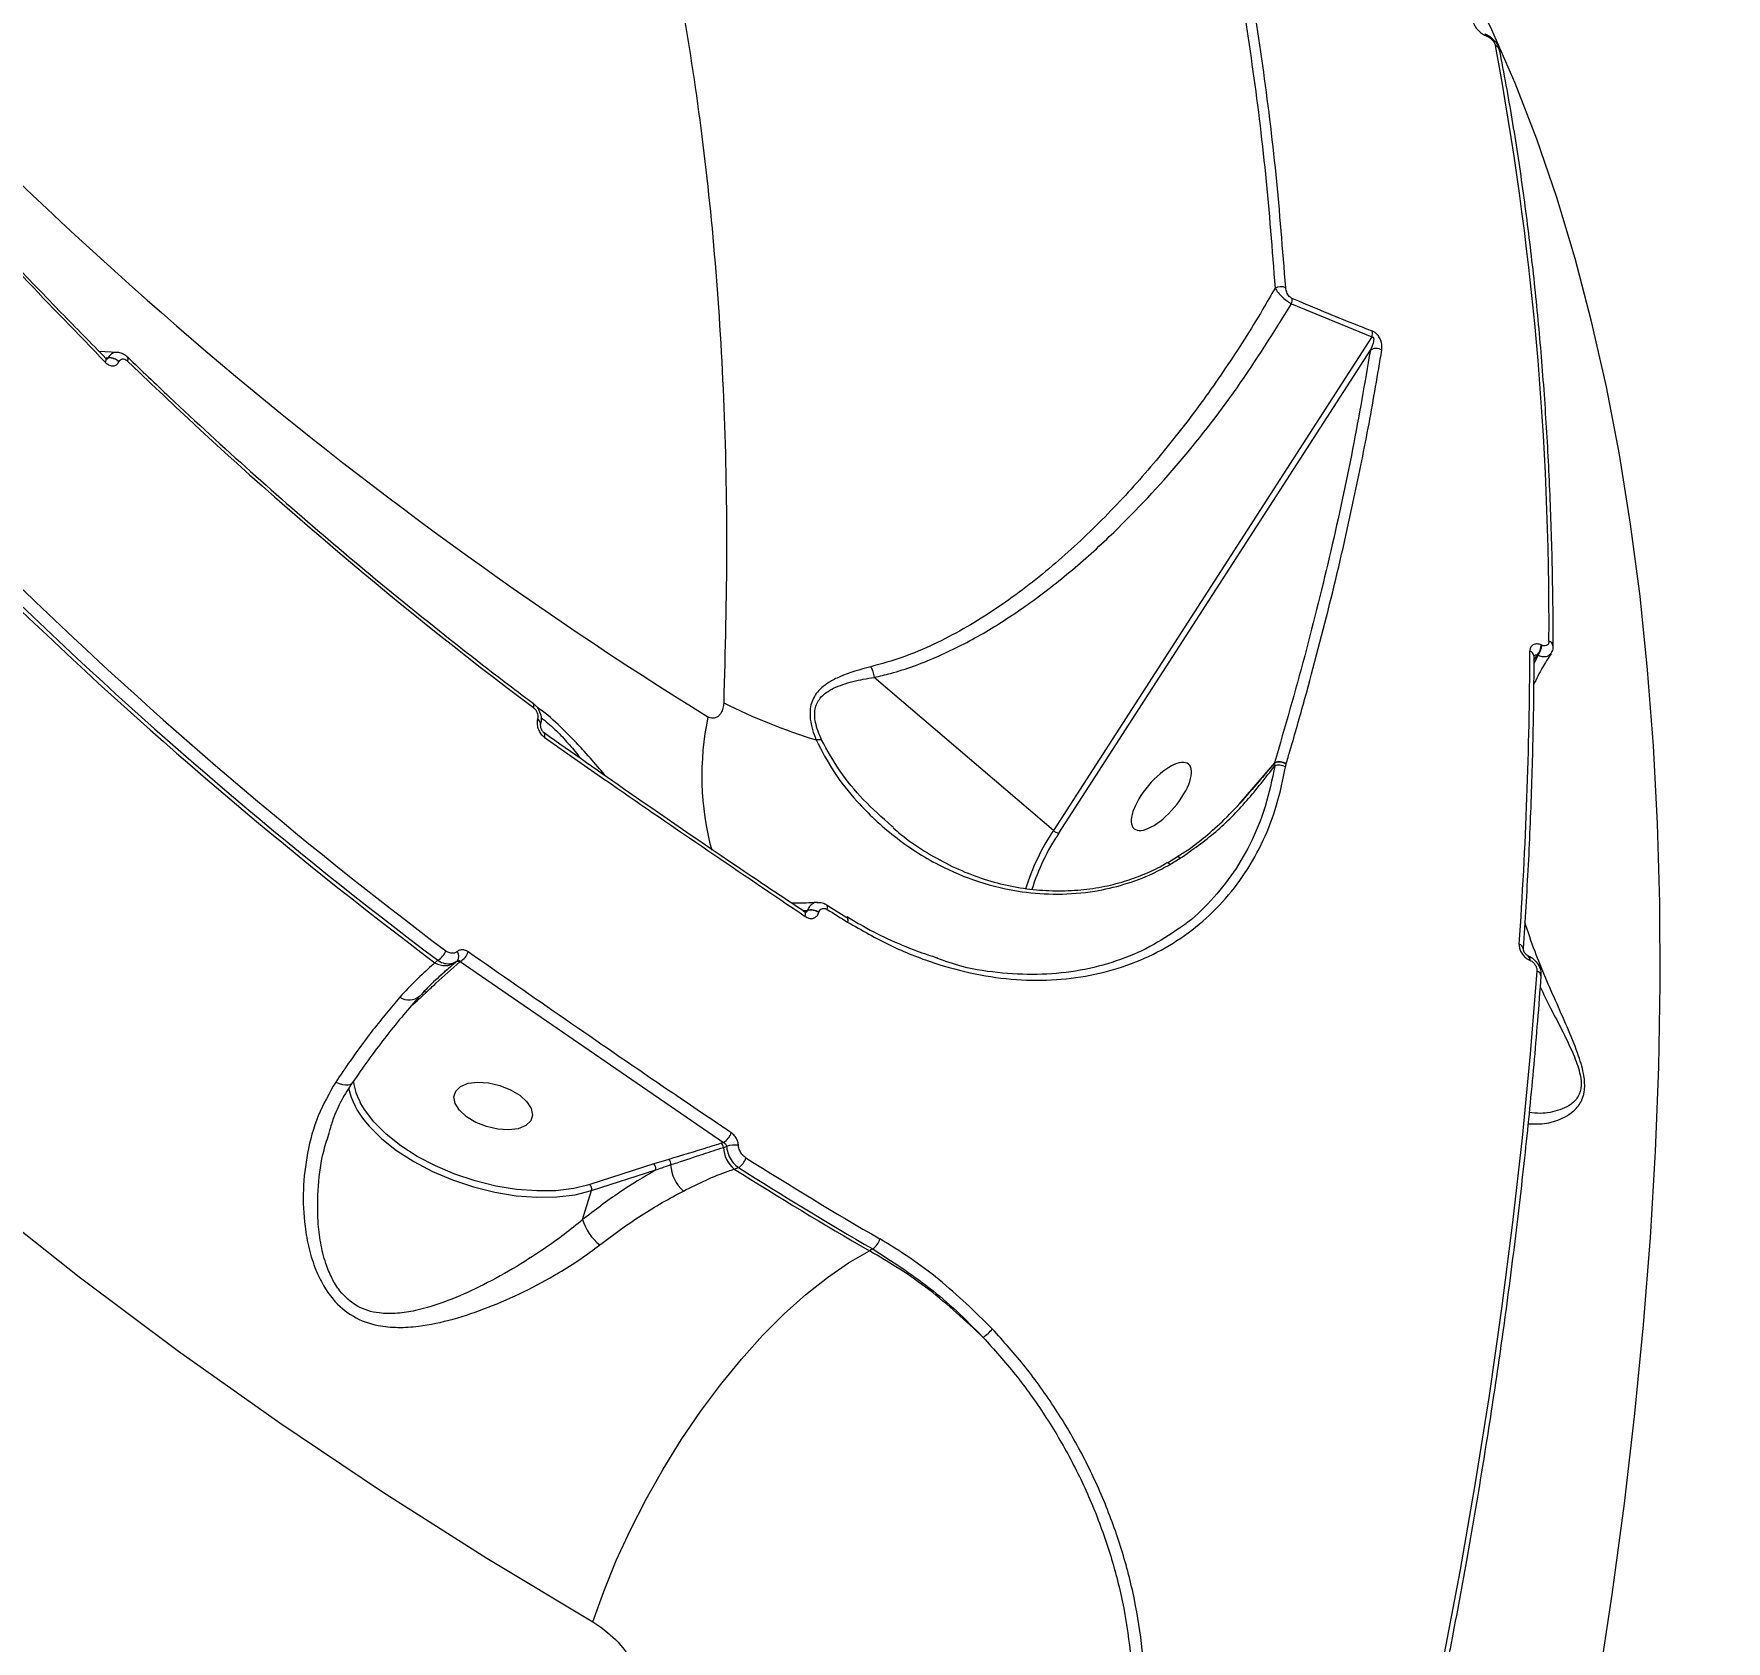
# Model space of a CAD drawing. Header units: millimetres. Extents: x -4781 to 5098, y -4410 to 4664.
# Drawn here: x -1093.2 to -906.2, y -691.7 to -514 of the extents above; entities that cross this region are included whole.
import ezdxf

# ---------------------------------------------------------------- set-up
doc = ezdxf.new("R2010")
doc.units = ezdxf.units.MM
for name, color, linetype in [('DIKOM_ОБЪЕКТ', 7, 'Continuous'), ('DIKOM_РАЗМЕР_ЗОНА', 7, 'Continuous'), ('DIKOM_РАЗМЕР_ОБЪЕКТА', 7, 'Continuous')]:
    doc.layers.add(name, color=color, linetype=linetype)
doc.styles.add('style1', font='arial.ttf', dxfattribs={"width": 0.8})
doc.dimstyles.new('1-50', dxfattribs={"dimtxt": 300, "dimasz": 200, "dimexe": 100, "dimexo": 0, "dimgap": 100, "dimtad": 1, "dimtxsty": 'style1', "dimcen": 200, "dimclrd": 7, "dimclre": 7, "dimclrt": 7, "dimadec": 1, "dimazin": 2, "dimtfac": 1, "dimtmove": 0, "dimatfit": 2, "dimfxl": 0, "dimlwd": 25, "dimlwe": 18, "dimarcsym": 0})

# ---------------------------------------------------------------- blocks, each defined once
blk = doc.blocks.new('*D54')
at = {"layer": 'Defpoints', "color": 0, "transparency": 16777216}
for p in [(2534.93, 1098.4), (-3331.22, 763.4), (2534.93, -3200.56)]:
    blk.add_point(p, dxfattribs=at)
at = {"layer": 'DIKOM_РАЗМЕР_ОБЪЕКТА', "color": 7, "lineweight": 18, "transparency": 16777216}
for p, q in [((2534.93, 1098.4), (2534.93, -3300.56)), ((-3331.22, 763.4), (-3331.22, -3300.56))]:
    blk.add_line(p, q, dxfattribs=at)
at = {"layer": 'DIKOM_РАЗМЕР_ОБЪЕКТА', "color": 7, "lineweight": 25, "transparency": 16777216}
blk.add_line((-3131.22, -3200.56), (2334.93, -3200.56), dxfattribs=at)
at = {"layer": 'DIKOM_РАЗМЕР_ОБЪЕКТА', "color": 7, "transparency": 16777216}
for points in [[(-3131.22, -3167.23), (-3131.22, -3233.9), (-3331.22, -3200.56)], [(2334.93, -3167.23), (2334.93, -3233.9), (2534.93, -3200.56)]]:
    blk.add_solid(points, dxfattribs=at)
at = {"layer": 'DIKOM_РАЗМЕР_ОБЪЕКТА', "color": 7, "transparency": 16777216, "insert": (941.13, -2947.39), "char_height": 300, "attachment_point": 5, "style": 'style1'}
blk.add_mtext('5870', dxfattribs=at)
blk = doc.blocks.new('*D57')
at = {"layer": 'Defpoints', "color": 0, "transparency": 16777216}
for p in [(4034.06, 1180.11), (-4781.22, 856.14), (4034.06, -4310.06)]:
    blk.add_point(p, dxfattribs=at)
at = {"layer": 'DIKOM_РАЗМЕР_ЗОНА', "color": 7, "lineweight": 18, "transparency": 16777216}
for p, q in [((4034.06, 1180.11), (4034.06, -4410.06)), ((-4781.22, 856.14), (-4781.22, -4410.06))]:
    blk.add_line(p, q, dxfattribs=at)
at = {"layer": 'DIKOM_РАЗМЕР_ЗОНА', "color": 7, "lineweight": 25, "transparency": 16777216}
blk.add_line((-4581.22, -4310.06), (3834.06, -4310.06), dxfattribs=at)
at = {"layer": 'DIKOM_РАЗМЕР_ЗОНА', "color": 7, "transparency": 16777216}
for points in [[(-4581.22, -4276.72), (-4581.22, -4343.39), (-4781.22, -4310.06)], [(3834.06, -4276.72), (3834.06, -4343.39), (4034.06, -4310.06)]]:
    blk.add_solid(points, dxfattribs=at)
at = {"layer": 'DIKOM_РАЗМЕР_ЗОНА', "color": 7, "transparency": 16777216, "insert": (-1490.8, -4056.88), "char_height": 300, "attachment_point": 5, "style": 'style1'}
blk.add_mtext('8820', dxfattribs=at)

msp = doc.modelspace()

# ---------------------------------------------------------------- linework, layer by layer
at = {"layer": 'DIKOM_ОБЪЕКТ', "color": 7, "linetype": 'Continuous', "lineweight": 15}
for p, q in [((-932.858, -513.958), (-932.792, -513.987)), ((-932.705, -514.193), (-932.639, -514.221)), ((-954.241, -543.81), (-945.359, -547.442)), ((-945.359, -547.442), (-980.55, -602.027)), ((-1086.056, -549.042), (-1084.051, -549.139)), ((-1085.3, -549.855), (-1085.309, -549.845)), ((-1085.046, -549.799), (-1085.285, -549.836)), ((-1085.248, -549.766), (-1085.037, -549.78)), ((-1085.037, -549.78), (-1085.046, -549.799)), ((-1082.878, -549.691), (-1082.885, -549.684)), ((-979.954, -602.333), (-945.517, -548.919)), ((-1083.85, -550.22), (-1083.841, -550.2)), ((-926.582, -581.553), (-926.648, -581.524)), ((-926.977, -582.657), (-927.458, -583.578)), ((-927.455, -583.188), (-927.043, -582.629)), ((-927.043, -582.629), (-926.977, -582.657)), ((-980.55, -602.027), (-1000.355, -585.109)), ((-1037.565, -589.729), (-1037.572, -589.75)), ((-1037.247, -590.319), (-1037.253, -590.34)), ((-1036.855, -591.234), (-1036.867, -591.224)), ((-956.102, -594.55), (-960.06, -599.125)), ((-956.12, -594.579), (-956.887, -595.487)), ((-956.102, -594.55), (-956.12, -594.579)), ((-956.12, -594.579), (-956.077, -594.877)), ((-954.905, -594.987), (-954.841, -594.721)), ((-954.841, -594.721), (-954.831, -594.687)), ((-998.222, -601.703), (-998.396, -601.542)), ((-967.957, -605.592), (-966.822, -604.897)), ((-967.676, -605.795), (-966.536, -605.109)), ((-1008.235, -610.867), (-1007.731, -610.857)), ((-1007.737, -610.879), (-1008.1, -610.979)), ((-1008.024, -611.038), (-1008.038, -611.028)), ((-1007.731, -610.857), (-1007.737, -610.879)), ((-1006.49, -611.101), (-1006.484, -611.079)), ((-1005.626, -610.251), (-1003.398, -611.637)), ((-1003.408, -611.631), (-1003.398, -611.637)), ((-1048.604, -616.384), (-1048.911, -616.65)), ((-1046.165, -616.563), (-1046.108, -616.514)), ((-1046.108, -616.514), (-1017.007, -636.526)), ((-928.08, -615.89), (-928.035, -615.909)), ((-927.916, -616.368), (-927.871, -616.388)), ((-1051.495, -621.381), (-1050.849, -620.823)), ((-1050.849, -620.823), (-1049.858, -619.914)), ((-1017.007, -636.526), (-1017.264, -636.609)), ((-1017.035, -637.078), (-1016.673, -636.961)), ((-1024.724, -638.889), (-1031.804, -641.175)), ((-1031.596, -641.85), (-1024.516, -639.565)), ((-1023.072, -638.389), (-1024.724, -638.889)), ((-1015.832, -639.461), (-1015.365, -639.308)), ((-1031.804, -641.175), (-1032.04, -641.248)), ((-1032.589, -645.052), (-1031.596, -641.85)), ((-1000.528, -648.297), (-1000.893, -648.513))]:
    msp.add_line(p, q, dxfattribs=at)
at = {"layer": 'DIKOM_ОБЪЕКТ', "color": 7, "linetype": 'Continuous', "lineweight": 15, "flags": 128}
for points in [[(-920.332, -696.715), (-918.785, -686.517), (-917.433, -676.438), (-916.279, -666.489), (-915.322, -656.68), (-914.565, -647.019), (-914.007, -637.514), (-913.649, -628.176), (-913.492, -619.014), (-913.536, -610.033), (-913.78, -601.245), (-914.225, -592.656), (-914.869, -584.276), (-915.713, -576.111), (-916.756, -568.168), (-917.996, -560.457), (-919.433, -552.984), (-921.065, -545.754), (-922.89, -538.777), (-924.908, -532.057), (-927.115, -525.602), (-929.511, -519.417), (-932.092, -513.507), (-934.767, -508.051)], [(-1085.338, -550.277), (-1085.285, -550.148), (-1085.26, -550.033), (-1085.262, -549.938), (-1085.292, -549.865), (-1085.3, -549.855)], [(-1177.404, -564.834), (-1168.421, -575.497), (-1159.195, -585.91), (-1149.729, -596.069), (-1140.031, -605.967), (-1130.105, -615.599), (-1119.956, -624.961), (-1109.59, -634.046), (-1099.012, -642.851), (-1088.23, -651.368), (-1077.248, -659.596), (-1066.072, -667.528), (-1054.709, -675.161), (-1043.165, -682.489), (-1031.446, -689.511)], [(-1038.032, -588.449), (-1037.999, -588.323), (-1037.986, -588.209), (-1037.992, -588.111), (-1038.017, -588.031), (-1038.062, -587.971), (-1038.074, -587.961)], [(-1036.804, -591.734), (-1036.772, -591.587), (-1036.765, -591.457), (-1036.782, -591.349), (-1036.824, -591.266), (-1036.855, -591.234)], [(-966.536, -605.109), (-966.677, -604.971), (-966.776, -604.91), (-966.815, -604.913)], [(-1007.98, -611.534), (-1007.947, -611.388), (-1007.939, -611.259), (-1007.954, -611.152), (-1007.992, -611.071), (-1008.024, -611.038)], [(-1005.545, -610.766), (-1005.52, -610.634), (-1005.513, -610.516), (-1005.524, -610.414), (-1005.554, -610.331), (-1005.6, -610.27), (-1005.625, -610.251)], [(-1003.398, -611.637), (-1003.371, -611.657), (-1003.324, -611.718), (-1003.294, -611.801), (-1003.283, -611.903), (-1003.289, -612.022), (-1003.314, -612.154)], [(-927.101, -617.575), (-927.839, -626.729), (-928.74, -636.003), (-929.801, -645.39), (-931.023, -654.885), (-932.405, -664.481), (-933.945, -674.171), (-935.643, -683.948), (-937.498, -693.807)], [(-1059.884, -629.848), (-1059.497, -630.006), (-1059.132, -630.112), (-1058.8, -630.165), (-1058.513, -630.162), (-1058.281, -630.102), (-1058.111, -629.988), (-1058.071, -629.941)], [(-1039.536, -631.305), (-1038.749, -632.019), (-1038.264, -632.771), (-1038.12, -633.501), (-1038.328, -634.15), (-1038.873, -634.664), (-1039.709, -635.002), (-1040.769, -635.137), (-1041.968, -635.058), (-1043.207, -634.772), (-1044.387, -634.3), (-1045.413, -633.682), (-1046.2, -632.968), (-1046.685, -632.216), (-1046.829, -631.486), (-1046.62, -630.837), (-1046.076, -630.323), (-1045.24, -629.985), (-1044.179, -629.85), (-1042.981, -629.928), (-1041.742, -630.215), (-1040.561, -630.687), (-1039.536, -631.305)], [(-1032.04, -641.248), (-1033.578, -641.614), (-1035.546, -641.855), (-1037.666, -641.889), (-1039.892, -641.719), (-1042.174, -641.346), (-1044.462, -640.779), (-1046.707, -640.032), (-1048.859, -639.118), (-1050.872, -638.06), (-1052.701, -636.88), (-1054.305, -635.604), (-1055.651, -634.259), (-1056.708, -632.877), (-1057.167, -632.093)], [(-1056.583, -634.25), (-1056.188, -634.719), (-1054.8, -636.106), (-1053.146, -637.421), (-1051.26, -638.638), (-1049.184, -639.73), (-1046.965, -640.672), (-1044.65, -641.443), (-1042.29, -642.027), (-1039.936, -642.411), (-1037.642, -642.587), (-1035.455, -642.551), (-1033.425, -642.304), (-1031.596, -641.85)], [(-1031.446, -689.511), (-1030.256, -686.151), (-1028.873, -682.755), (-1027.31, -679.352), (-1025.581, -675.972), (-1023.703, -672.648), (-1021.691, -669.409), (-1019.565, -666.285), (-1017.343, -663.304), (-1015.047, -660.494), (-1012.697, -657.88), (-1010.314, -655.486), (-1007.921, -653.334), (-1005.538, -651.444), (-1003.189, -649.832), (-1000.893, -648.513)]]:
    msp.add_lwpolyline(points, dxfattribs=at)
at = {"layer": 'DIKOM_ОБЪЕКТ', "color": 7, "linetype": 'Continuous', "lineweight": 15}
for centre, radius, start, end in [((-776.284, -198.575), 459.989, 221.06523, 238.19162), ((-932.999, -514.218), 0.295, 4.8531, 62.16567), ((-932.935, -514.246), 0.297, 4.83584, 60.71731), ((-1273.117, -579.151), 347.349, 359.67712, 10.60478), ((-931.947, -515.878), 0.696, 13.47734, 69.29692), ((-955.419, -543.291), 1.373, 66.83056, 117.40948), ((-955.643, -543.312), 1.488, 340.46337, 3.88408), ((-946.785, -546.975), 1.501, 341.84995, 5.28911), ((-1084.875, -551.223), 1.434, 44.40194, 96.83994), ((-1084.866, -551.206), 1.436, 44.46435, 96.81821), ((-1083.239, -549.894), 0.414, 325.7832, 29.29352), ((-944.896, -549.977), 1.227, 58.61754, 120.42846), ((-753.976, -210.477), 472.812, 225.91935, 233.07413), ((-748.533, -217.781), 497.557, 225.95509, 233.0379), ((-749.065, -217.956), 498.863, 225.9385, 233.05428), ((-748.774, -217.948), 498.647, 225.95467, 233.03784), ((-928.67, -581.423), 2.025, 323.46716, 357.14372), ((-928.604, -581.452), 2.025, 323.46716, 357.14372), ((-925.947, -581.696), 0.612, 6.23274, 73.56394), ((-1420.752, -580.452), 492.868, 356.02792, 359.79562), ((-928.077, -582.811), 0.63, 7.19568, 72.44634), ((-987.701, -529.939), 64.946, 243.18568, 252.92532), ((-1037.841, -590.276), 0.591, 353.28487, 62.87322), ((-1037.838, -590.257), 0.595, 354.31034, 62.73122), ((-987.892, -595.985), 31.521, 168.09118, 195.14183), ((-1006.449, -593.971), 1.974, 82.04097, 99.33931), ((-955.605, -595.759), 1.288, 53.67973, 113.5965), ((-955.589, -595.757), 1.311, 54.69167, 113.06671), ((-955.617, -596.281), 1.477, 61.17995, 108.12429), ((-959.626, -615.979), 25.15, 146.30445, 162.71667), ((-979.695, -601.094), 1.265, 227.46913, 258.19803), ((-959.799, -615.798), 24.239, 146.25332, 162.65719), ((-1007.369, -612.42), 1.585, 56.35214, 103.42811), ((-1007.363, -612.397), 1.584, 56.30765, 103.43011), ((-761.971, -221.724), 459.001, 237.94991, 238.27793), ((-1049.566, -614.647), 1.985, 298.97839, 339.38459), ((-1047.07, -615.936), 0.807, 322.35556, 40.24223), ((-929.208, -615.154), 0.578, 4.90757, 75.97957), ((-1047.809, -614.934), 2.039, 237.30255, 305.95296), ((-1046.372, -616.913), 0.407, 59.38371, 126.22992), ((-1047.05, -614.852), 1.91, 299.54684, 341.63754), ((-928.357, -616.253), 0.456, 345.37716, 52.98418), ((-928.315, -616.273), 0.459, 345.4887, 52.39783), ((-927.245, -618.14), 0.583, 5.34521, 75.66307), ((-1051.772, -618.974), 1.801, 235.30839, 311.25227), ((-1050.075, -620.336), 0.474, 62.8123, 96.76325), ((-1051.178, -628.855), 6.808, 188.1073, 208.39879), ((-1049.751, -628.468), 8.95, 193.22376, 220.24236), ((-1018.055, -634.827), 1.996, 301.6797, 341.81206), ((-1017.716, -637.12), 0.682, 3.52302, 48.50718), ((-1013.653, -636.866), 3.389, 183.58449, 229.97584), ((-1015.689, -640.047), 3.239, 84.30615, 107.67044), ((-1025.167, -639.395), 0.673, 345.41425, 48.80967), ((-1023.549, -638.897), 0.697, 351.72734, 46.79269), ((-1018.819, -638.81), 4.046, 182.64831, 229.61785), ((-756.648, -228.561), 485.814, 237.75743, 239.8176), ((-1016.39, -637.679), 1.925, 302.19777, 343.6939), ((-756.385, -228.576), 485.562, 237.76729, 239.81427), ((-755.389, -227.161), 485.932, 237.77041, 239.81128), ((-1032.247, -641.681), 0.672, 345.40063, 48.8233), ((-1026.987, -643.317), 5.865, 197.2104, 230.70772), ((-1001.579, -646.714), 1.9, 303.57855, 345.54916), ((-990.007, -655.137), 3.36, 299.84621, 323.56872)]:
    msp.add_arc(centre, radius, start, end, dxfattribs=at)
at = {"layer": 'DIKOM_ОБЪЕКТ', "color": 7, "linetype": 'Continuous', "lineweight": 15, "extrusion": (0, 0, -1)}
msp.add_ellipse((-968.618, -598.27), major_axis=(3.012, 3.564), ratio=0.4016192, dxfattribs=at)
at = {"layer": 'DIKOM_ОБЪЕКТ', "color": 7, "linetype": 'Continuous', "lineweight": 15}
for points, knots in [([(-1070.152, -418.573), (-1067.638, -420.434), (-1062.409, -424.304), (-1055.312, -431.531), (-1048.692, -439.79), (-1042.769, -448.902), (-1037.355, -459.076), (-1032.496, -470.322), (-1028.224, -482.622), (-1024.655, -495.623), (-1021.771, -509.238), (-1019.542, -523.377), (-1017.912, -538.342), (-1016.926, -554.127), (-1016.542, -570.649), (-1016.846, -582.152), (-1016.998, -587.902)], [0, 0, 0, 0, 0.0698344, 0.1452836, 0.216147, 0.2870651, 0.3579296, 0.4308577, 0.5038459, 0.5767756, 0.6463565, 0.7159889, 0.785571, 0.8570295, 0.9285423, 1, 1, 1, 1]), ([(-962.771, -494.712), (-961.98, -498.369), (-960.4, -505.683), (-958.542, -517.318), (-957.031, -529.39), (-956.378, -537.845), (-956.051, -542.073)], [0, 0, 0, 0, 0.2491187, 0.4982412, 0.7491201, 1, 1, 1, 1]), ([(-954.879, -542.029), (-955.204, -537.825), (-955.855, -529.417), (-957.361, -517.353), (-959.224, -505.669), (-960.819, -498.293), (-961.617, -494.605)], [0, 0, 0, 0, 0.2491219, 0.4982433, 0.7491209, 1, 1, 1, 1]), ([(-934.145, -512.654), (-934.118, -512.747), (-934.059, -512.954), (-933.834, -513.31), (-933.506, -513.67), (-933.115, -513.988), (-932.842, -514.124), (-932.705, -514.193)], [0, 0, 0, 0, 0.1742408, 0.3896216, 0.5957557, 0.7979177, 1, 1, 1, 1]), ([(-932.793, -513.995), (-932.753, -514.01), (-932.493, -514.107), (-932.038, -514.437), (-931.545, -515.006), (-931.279, -515.453), (-931.273, -515.713), (-931.273, -515.719)], [0, 0, 0, 0, 0.0543446, 0.3553394, 0.6534147, 0.9928049, 1, 1, 1, 1]), ([(-932.639, -514.221), (-932.549, -514.267), (-932.369, -514.357), (-932.112, -514.565), (-931.899, -514.8), (-931.756, -515.032), (-931.718, -515.167), (-931.701, -515.227)], [0, 0, 0, 0, 0.2040068, 0.4081997, 0.6137068, 0.8267273, 1, 1, 1, 1]), ([(-931.27, -515.716), (-931.021, -517.016), (-930.298, -520.787), (-929.235, -527.19), (-928.14, -534.99), (-927.225, -542.993), (-926.487, -551.19), (-925.926, -559.573), (-925.547, -568.14), (-925.37, -575.513), (-925.347, -580.053), (-925.338, -581.631)], [0, 0, 0, 0, 0.0652896, 0.1893891, 0.3134888, 0.4375836, 0.5616767, 0.6857623, 0.8098406, 0.9339143, 1, 1, 1, 1]), ([(-1109.749, -524.604), (-1109.336, -525.049), (-1107.272, -527.275), (-1099.251, -535.871), (-1091.443, -543.955), (-1085.338, -550.277)], [0, 0, 0, 0, 0.0517091, 0.2585554, 1, 1, 1, 1]), ([(-1109.696, -524.161), (-1107.071, -526.994), (-1100.682, -533.888), (-1092.529, -542.444), (-1086.94, -548.143), (-1085.279, -549.837)], [0, 0, 0, 0, 0.3289576, 0.8005006, 1, 1, 1, 1]), ([(-956.051, -542.073), (-956.508, -542.866), (-958.244, -545.879), (-961.472, -550.956), (-965.903, -557.127), (-970.669, -562.961), (-975.811, -568.443), (-981.348, -573.491), (-987.323, -577.97), (-992.676, -581.028), (-997.193, -582.951), (-999.557, -583.604), (-1000.739, -583.93)], [0, 0, 0, 0, 0.041995, 0.159525, 0.277492, 0.3953138, 0.5131216, 0.6338749, 0.7545661, 0.8758689, 0.937948, 1, 1, 1, 1]), ([(-956.051, -542.073), (-955.95, -542.228), (-955.746, -542.539), (-955.242, -543.065), (-954.705, -543.515), (-954.382, -543.72), (-954.241, -543.81)], [0, 0, 0, 0, 0.282888, 0.5675537, 0.811169, 1, 1, 1, 1]), ([(-954.159, -543.211), (-954.212, -543.184), (-954.324, -543.128), (-954.494, -542.977), (-954.651, -542.772), (-954.82, -542.436), (-954.855, -542.194), (-954.879, -542.029)], [0, 0, 0, 0, 0.12115244, 0.25223376, 0.41151124, 0.59938884, 1, 1, 1, 1]), ([(-1000.355, -585.109), (-999.751, -584.966), (-997.424, -584.411), (-993.459, -582.954), (-988.596, -580.492), (-983.771, -577.409), (-979.008, -573.769), (-973.245, -568.625), (-966.865, -561.834), (-960.113, -553.223), (-956.197, -546.945), (-954.241, -543.81)], [0, 0, 0, 0, 0.0310718, 0.1198398, 0.2089551, 0.2979274, 0.3968246, 0.495742, 0.66363, 0.8319755, 1, 1, 1, 1]), ([(-945.29, -546.836), (-945.834, -546.622), (-948.553, -545.553), (-951.508, -544.339), (-953.911, -543.317), (-954.159, -543.211)], [0, 0, 0, 0, 0.183173, 0.9158691, 1, 1, 1, 1]), ([(-945.359, -547.442), (-945.345, -547.441), (-945.317, -547.438), (-945.274, -547.446), (-945.241, -547.463), (-945.213, -547.488), (-945.185, -547.526), (-945.142, -547.651), (-945.154, -547.871), (-945.224, -548.191), (-945.348, -548.55), (-945.461, -548.797), (-945.517, -548.919)], [0, 0, 0, 0, 0.02545047, 0.05179908, 0.07829996, 0.0865197, 0.11500209, 0.15278517, 0.30306144, 0.49075573, 0.74905681, 1, 1, 1, 1]), ([(-944.257, -548.93), (-944.241, -548.654), (-944.218, -548.262), (-944.43, -547.668), (-944.657, -547.303), (-944.934, -547.031), (-945.142, -546.898), (-945.259, -546.849), (-945.29, -546.836)], [0, 0, 0, 0, 0.4029871, 0.5732927, 0.7450799, 0.8533197, 0.9617309, 1, 1, 1, 1]), ([(-1085.307, -549.844), (-1085.298, -549.854), (-1085.256, -549.902), (-1085.196, -549.942), (-1085.157, -549.953), (-1085.171, -549.951), (-1085.172, -549.951)], [0, 0, 0, 0, 0.113052, 0.5104575, 0.961666, 1, 1, 1, 1]), ([(-1085.046, -549.799), (-1085.058, -549.822), (-1085.089, -549.88), (-1085.145, -549.93), (-1085.194, -549.936), (-1085.198, -549.937)], [0, 0, 0, 0, 0.3680868, 0.9528531, 1, 1, 1, 1]), ([(-1084.052, -549.175), (-1084.108, -549.173), (-1084.319, -549.165), (-1084.661, -549.318), (-1084.916, -549.579), (-1085.023, -549.756), (-1085.037, -549.78)], [0, 0, 0, 0, 0.1434697, 0.5428145, 0.9387267, 1, 1, 1, 1]), ([(-1084.075, -549.173), (-1084.063, -549.171), (-1083.874, -549.135), (-1083.496, -549.272), (-1083.106, -549.456), (-1082.939, -549.651), (-1082.898, -549.698)], [0, 0, 0, 0, 0.0289109, 0.4385582, 0.8640669, 1, 1, 1, 1]), ([(-1083.841, -550.2), (-1083.835, -550.188), (-1083.791, -550.1), (-1083.679, -549.967), (-1083.499, -549.891), (-1083.298, -549.89), (-1083.097, -549.956), (-1082.959, -550.074), (-1082.897, -550.127)], [0, 0, 0, 0, 0.0339942, 0.25214263, 0.47040505, 0.59783792, 0.81915941, 1, 1, 1, 1]), ([(-1082.886, -549.683), (-1081.345, -551.163), (-1076.873, -555.457), (-1069.318, -562.381), (-1060.163, -570.372), (-1050.815, -578.106), (-1043.419, -583.924), (-1039.137, -587.158), (-1038.074, -587.961)], [0, 0, 0, 0, 0.1082691, 0.3141966, 0.5201276, 0.7260617, 0.9319961, 1, 1, 1, 1]), ([(-945.517, -548.919), (-946.14, -552.553), (-947.387, -559.82), (-949.84, -571.112), (-952.683, -582.659), (-954.963, -590.586), (-956.102, -594.55)], [0, 0, 0, 0, 0.24926645, 0.49853473, 0.74926532, 1, 1, 1, 1]), ([(-954.831, -594.687), (-954.69, -594.209), (-953.987, -591.821), (-952.233, -585.648), (-949.783, -576.288), (-947.457, -566.144), (-945.616, -557.023), (-944.71, -551.628), (-944.257, -548.93)], [0, 0, 0, 0, 0.02998745, 0.14994626, 0.39005561, 0.6301658, 0.81508091, 1, 1, 1, 1]), ([(-1085.338, -550.277), (-1085.221, -550.379), (-1084.987, -550.583), (-1084.601, -550.7), (-1084.249, -550.653), (-1083.993, -550.472), (-1083.89, -550.29), (-1083.85, -550.22)], [0, 0, 0, 0, 0.2183331, 0.4368287, 0.6530951, 0.8657972, 1, 1, 1, 1]), ([(-926.648, -581.524), (-926.719, -581.497), (-926.931, -581.416), (-927.276, -581.393), (-927.611, -581.523), (-927.842, -581.801), (-927.872, -582.074), (-927.887, -582.21)], [0, 0, 0, 0, 0.1082665, 0.3204204, 0.5430184, 0.7716061, 1, 1, 1, 1]), ([(-925.774, -581.108), (-925.783, -581.197), (-925.802, -581.375), (-925.951, -581.557), (-926.17, -581.639), (-926.394, -581.624), (-926.533, -581.571), (-926.582, -581.553)], [0, 0, 0, 0, 0.22874834, 0.45789373, 0.67860509, 0.88844762, 1, 1, 1, 1]), ([(-925.356, -581.63), (-925.352, -581.694), (-925.336, -581.953), (-925.413, -582.262), (-925.563, -582.44), (-925.588, -582.47)], [0, 0, 0, 0, 0.2189928, 0.8714035, 1, 1, 1, 1]), ([(-927.452, -582.732), (-927.461, -584.307), (-927.486, -588.872), (-927.668, -596.554), (-928.039, -605.763), (-928.436, -612.008), (-928.632, -615.104)], [0, 0, 0, 0, 0.1499002, 0.4347947, 0.7196892, 1, 1, 1, 1]), ([(-925.543, -582.488), (-925.875, -582.995), (-926.606, -584.115), (-927.169, -585.281), (-927.476, -585.918)], [0, 0, 0, 0, 0.4531961, 1, 1, 1, 1]), ([(-927.454, -582.727), (-927.453, -582.723), (-927.45, -582.714), (-927.45, -582.731), (-927.45, -582.741)], [0, 0, 0, 0, 0.3882577, 1, 1, 1, 1]), ([(-927.431, -582.735), (-927.427, -582.729), (-927.385, -582.673), (-927.287, -582.621), (-927.18, -582.602), (-927.104, -582.607), (-927.067, -582.62), (-927.043, -582.629)], [0, 0, 0, 0, 0.0540202, 0.4652648, 0.7388481, 0.8244019, 1, 1, 1, 1]), ([(-926.977, -582.657), (-926.879, -582.691), (-926.595, -582.79), (-926.159, -582.826), (-925.763, -582.725), (-925.641, -582.538), (-925.588, -582.458)], [0, 0, 0, 0, 0.1583826, 0.4561139, 0.7669054, 1, 1, 1, 1]), ([(-1000.739, -583.93), (-1001.923, -584.253), (-1003.577, -584.704), (-1005.38, -585.624), (-1006.5, -586.466), (-1007.348, -587.701), (-1007.569, -589.558), (-1007.161, -591.064), (-1006.811, -591.922), (-1006.77, -592.023)], [0, 0, 0, 0, 0.2865149, 0.4002761, 0.5162996, 0.6574694, 0.7993965, 0.9763463, 1, 1, 1, 1]), ([(-1006.176, -592.016), (-1006.445, -591.372), (-1006.929, -590.211), (-1006.99, -588.556), (-1006.319, -587.18), (-1004.824, -586.196), (-1002.758, -585.523), (-1001.17, -585.223), (-1000.36, -585.103), (-1000.359, -585.103)], [0, 0, 0, 0, 0.1595445, 0.2875329, 0.4150388, 0.593462, 0.7962042, 0.9997298, 1, 1, 1, 1]), ([(-1000.739, -583.93), (-1000.724, -583.959), (-1000.637, -584.129), (-1000.48, -584.511), (-1000.402, -584.893), (-1000.359, -585.103)], [0, 0, 0, 0, 0.0844453, 0.4972386, 1, 1, 1, 1]), ([(-1000.359, -585.103), (-1000.359, -585.104), (-1000.358, -585.106), (-1000.356, -585.108), (-1000.355, -585.109), (-1000.355, -585.109)], [0, 0, 0, 0, 0.3567124, 0.8196435, 1, 1, 1, 1]), ([(-1038.079, -587.971), (-1037.918, -588.11), (-1037.568, -588.411), (-1037.244, -589.089), (-1037.118, -589.769), (-1037.23, -590.161), (-1037.272, -590.309)], [0, 0, 0, 0, 0.24119529, 0.52515621, 0.82053559, 1, 1, 1, 1]), ([(-1038.032, -588.449), (-1038.031, -588.451), (-1037.952, -588.514), (-1037.799, -588.66), (-1037.651, -588.909), (-1037.554, -589.18), (-1037.511, -589.458), (-1037.548, -589.641), (-1037.565, -589.729)], [0, 0, 0, 0, 0.0044296, 0.2198705, 0.4355387, 0.5684367, 0.7940002, 1, 1, 1, 1]), ([(-1030.104, -595.941), (-1030.305, -595.703), (-1031.045, -594.828), (-1032.271, -593.419), (-1033.805, -591.752), (-1035.507, -590.102), (-1036.848, -588.892), (-1037.595, -588.465), (-1037.603, -588.46)], [0, 0, 0, 0, 0.09137281, 0.33578925, 0.52376563, 0.71577051, 0.99673106, 1, 1, 1, 1]), ([(-1016.998, -587.902), (-1017.016, -588.108), (-1017.055, -588.535), (-1017.255, -589.028), (-1017.531, -589.373), (-1017.844, -589.579), (-1018.172, -589.648), (-1018.483, -589.611), (-1018.654, -589.522), (-1018.735, -589.481)], [0, 0, 0, 0, 0.1944409, 0.4037632, 0.5539454, 0.6910379, 0.8350851, 0.9219183, 1, 1, 1, 1]), ([(-1037.572, -589.75), (-1037.591, -589.838), (-1037.642, -590.064), (-1037.61, -590.491), (-1037.449, -590.977), (-1037.172, -591.426), (-1036.926, -591.631), (-1036.804, -591.734)], [0, 0, 0, 0, 0.1343302, 0.3470102, 0.5632938, 0.7817957, 1, 1, 1, 1]), ([(-1037.253, -590.344), (-1037.256, -590.357), (-1037.264, -590.383), (-1037.268, -590.49), (-1037.247, -590.636), (-1037.19, -590.811), (-1037.097, -590.986), (-1036.977, -591.137), (-1036.904, -591.195), (-1036.867, -591.224)], [0, 0, 0, 0, 0.1181774, 0.2477016, 0.3786174, 0.5277693, 0.6803051, 0.8395462, 1, 1, 1, 1]), ([(-1037.218, -589.532), (-1036.686, -589.952), (-1035.684, -590.745), (-1034.333, -592.225), (-1033.413, -593.297), (-1032.947, -593.897), (-1032.863, -594.006)], [0, 0, 0, 0, 0.333743, 0.6290227, 0.9329678, 1, 1, 1, 1]), ([(-1036.843, -591.213), (-1033.728, -593.407), (-1026.15, -598.743), (-1016.527, -605.341), (-1009.962, -609.716), (-1008.011, -611.017)], [0, 0, 0, 0, 0.3289357, 0.800461, 1, 1, 1, 1]), ([(-1036.804, -591.734), (-1036.314, -592.079), (-1033.866, -593.801), (-1024.362, -600.449), (-1015.168, -606.67), (-1007.98, -611.534)], [0, 0, 0, 0, 0.0517083, 0.2585516, 1, 1, 1, 1]), ([(-1006.77, -592.023), (-1006.161, -593.213), (-1004.926, -595.623), (-1002.001, -599.251), (-998.191, -602.84), (-993.619, -605.793), (-988.841, -607.815), (-984.391, -608.863), (-980.05, -609.167), (-976.248, -608.86), (-972.711, -608.046), (-969.917, -607.015), (-968.3, -606.135), (-967.676, -605.795)], [0, 0, 0, 0, 0.0889068, 0.1801294, 0.3049768, 0.4334613, 0.537916, 0.6451593, 0.7294079, 0.8158734, 0.8847853, 0.9555148, 1, 1, 1, 1]), ([(-998.396, -601.542), (-999.48, -600.594), (-1001.581, -598.758), (-1004.24, -595.525), (-1005.531, -593.184), (-1006.176, -592.016)], [0, 0, 0, 0, 0.3482354, 0.674594, 1, 1, 1, 1]), ([(-1003.314, -612.154), (-1001.748, -613.054), (-998.616, -614.854), (-993.866, -616.73), (-989.188, -617.983), (-984.637, -618.604), (-980.191, -618.626), (-975.921, -618.028), (-971.884, -616.845), (-968.142, -615.1), (-964.764, -612.803), (-961.791, -610.01), (-959.279, -606.786), (-957.288, -603.169), (-955.766, -599.255), (-955.192, -596.408), (-954.905, -594.987)], [0, 0, 0, 0, 0.0751079, 0.1502151, 0.2212824, 0.2925779, 0.3636458, 0.4347691, 0.5061234, 0.5772484, 0.648339, 0.7196562, 0.7907508, 0.8604292, 0.9303178, 1, 1, 1, 1]), ([(-956.077, -594.877), (-956.391, -596.407), (-957.02, -599.467), (-958.704, -603.527), (-960.844, -607.132), (-963.453, -610.169), (-965.403, -612.08), (-966.575, -612.807), (-966.616, -612.832)], [0, 0, 0, 0, 0.2075692, 0.4151417, 0.6075614, 0.800588, 0.9930093, 1, 1, 1, 1]), ([(-966.536, -605.109), (-965.195, -604.165), (-962.512, -602.277), (-959.094, -598.775), (-957.086, -596.181), (-956.077, -594.877)], [0, 0, 0, 0, 0.3317366, 0.6638378, 1, 1, 1, 1]), ([(-956.887, -595.487), (-957.191, -595.85), (-958.186, -597.036), (-959.217, -598.19), (-959.933, -598.991)], [0, 0, 0, 0, 0.3058169, 1, 1, 1, 1]), ([(-966.826, -604.897), (-966.435, -604.655), (-965.356, -603.987), (-963.624, -602.629), (-961.526, -600.723), (-960.006, -599.185), (-959.238, -598.231), (-959.161, -598.135)], [0, 0, 0, 0, 0.1326884, 0.3664314, 0.6413927, 0.9637481, 1, 1, 1, 1]), ([(-998.257, -601.733), (-997.979, -601.979), (-996.898, -602.935), (-994.842, -604.326), (-992.119, -605.871), (-989.301, -607.078), (-986.432, -607.967), (-983.552, -608.515), (-980.696, -608.744), (-977.913, -608.673), (-975.24, -608.317), (-972.802, -607.727), (-970.567, -606.913), (-968.984, -606.197), (-968.159, -605.674), (-967.982, -605.562)], [0, 0, 0, 0, 0.03516, 0.1366021, 0.2355915, 0.3322139, 0.4260213, 0.5172884, 0.6046448, 0.6890931, 0.7697641, 0.8465347, 0.9119282, 0.9811171, 1, 1, 1, 1]), ([(-967.676, -605.795), (-967.69, -605.779), (-967.779, -605.682), (-967.898, -605.576), (-967.932, -605.609), (-967.945, -605.623)], [0, 0, 0, 0, 0.1031368, 0.6409174, 1, 1, 1, 1]), ([(-1009.511, -610.014), (-1009.357, -610.024), (-1008.464, -610.083), (-1007.487, -610.002), (-1006.678, -609.936)], [0, 0, 0, 0, 0.1730116, 1, 1, 1, 1]), ([(-1008.116, -610.967), (-1008.078, -610.997), (-1008.001, -611.059), (-1007.919, -611.088), (-1007.917, -611.087), (-1007.916, -611.087)], [0, 0, 0, 0, 0.3290243, 0.6848378, 1, 1, 1, 1]), ([(-1007.98, -611.534), (-1007.845, -611.608), (-1007.576, -611.756), (-1007.168, -611.777), (-1006.821, -611.641), (-1006.593, -611.393), (-1006.519, -611.182), (-1006.49, -611.101)], [0, 0, 0, 0, 0.2182618, 0.4367478, 0.6529866, 0.865742, 1, 1, 1, 1]), ([(-1007.737, -610.879), (-1007.745, -610.905), (-1007.766, -610.974), (-1007.84, -611.054), (-1007.921, -611.078), (-1007.956, -611.088)], [0, 0, 0, 0, 0.2628847, 0.6815054, 1, 1, 1, 1]), ([(-1006.68, -609.984), (-1006.698, -609.982), (-1006.814, -609.967), (-1007.075, -610.065), (-1007.432, -610.293), (-1007.643, -610.626), (-1007.72, -610.829), (-1007.731, -610.857)], [0, 0, 0, 0, 0.03870026, 0.24488122, 0.59687835, 0.94585708, 1, 1, 1, 1]), ([(-1006.701, -609.988), (-1006.541, -609.985), (-1006.188, -609.979), (-1005.818, -610.11), (-1005.645, -610.245), (-1005.628, -610.258)], [0, 0, 0, 0, 0.4283492, 0.9446582, 1, 1, 1, 1]), ([(-1006.484, -611.079), (-1006.48, -611.066), (-1006.451, -610.965), (-1006.359, -610.802), (-1006.19, -610.678), (-1005.987, -610.627), (-1005.775, -610.644), (-1005.616, -610.728), (-1005.545, -610.766)], [0, 0, 0, 0, 0.0340017, 0.252236, 0.4705655, 0.5979586, 0.8192515, 1, 1, 1, 1]), ([(-1003.361, -611.543), (-1002.89, -611.837), (-1001.406, -612.761), (-998.835, -614.035), (-995.95, -615.291), (-994.102, -615.876), (-993.316, -616.124)], [0, 0, 0, 0, 0.1441661, 0.4544929, 0.7678531, 1, 1, 1, 1]), ([(-966.616, -612.832), (-967.681, -613.547), (-969.853, -615.004), (-973.562, -616.545), (-977.56, -617.589), (-981.79, -618.037), (-986.168, -617.861), (-990.105, -617.329), (-992.556, -616.464), (-993.513, -616.126)], [0, 0, 0, 0, 0.1458005, 0.2975848, 0.4488913, 0.600171, 0.7519342, 0.9032169, 1, 1, 1, 1]), ([(-928.102, -634.447), (-927.427, -634.477), (-926.17, -634.533), (-924.364, -633.94), (-923.071, -633.126), (-922.258, -632.237), (-921.909, -631.273), (-921.795, -630.272), (-921.875, -628.983), (-922.529, -626.734), (-923.623, -624.071), (-925.323, -620.218), (-927.111, -616.196), (-928.093, -613.225), (-928.455, -612.132)], [0, 0, 0, 0, 0.1394269, 0.2597511, 0.3205904, 0.3828969, 0.4335105, 0.4431628, 0.4897759, 0.5533295, 0.6374122, 0.7237344, 0.8984058, 1, 1, 1, 1]), ([(-1046.454, -615.414), (-1046.561, -615.481), (-1046.776, -615.616), (-1047.174, -615.615), (-1047.491, -615.498), (-1047.662, -615.378), (-1047.708, -615.346)], [0, 0, 0, 0, 0.29543285, 0.59033825, 0.89011861, 1, 1, 1, 1]), ([(-1045.237, -615.454), (-1045.27, -615.432), (-1045.429, -615.325), (-1045.733, -615.214), (-1046.132, -615.212), (-1046.347, -615.346), (-1046.454, -615.414)], [0, 0, 0, 0, 0.0810365, 0.3907929, 0.695106, 1, 1, 1, 1]), ([(-929.068, -614.593), (-929.064, -614.738), (-929.055, -615.029), (-928.868, -615.492), (-928.573, -615.908), (-928.236, -616.208), (-928.007, -616.322), (-927.916, -616.368)], [0, 0, 0, 0, 0.2150962, 0.4300356, 0.6447313, 0.8592505, 1, 1, 1, 1]), ([(-928.632, -615.109), (-928.632, -615.112), (-928.634, -615.122), (-928.628, -615.21), (-928.585, -615.349), (-928.501, -615.512), (-928.382, -615.67), (-928.241, -615.799), (-928.13, -615.869), (-928.091, -615.884), (-928.083, -615.886)], [0, 0, 0, 0, 0.0491652, 0.1999186, 0.3500014, 0.493414, 0.6486314, 0.8051178, 0.9611688, 1, 1, 1, 1]), ([(-1048.911, -616.65), (-1049.042, -616.77), (-1049.71, -617.377), (-1051.02, -618.557), (-1052.203, -619.821), (-1052.797, -620.455)], [0, 0, 0, 0, 0.1088901, 0.5528057, 1, 1, 1, 1]), ([(-1047.184, -617.085), (-1047.337, -617.219), (-1047.995, -617.792), (-1049.191, -618.84), (-1050.144, -619.865), (-1050.58, -620.335)], [0, 0, 0, 0, 0.1410123, 0.606828, 1, 1, 1, 1]), ([(-1049.858, -619.914), (-1049.51, -619.584), (-1048.313, -618.449), (-1047.056, -617.346), (-1046.165, -616.563)], [0, 0, 0, 0, 0.2911758, 1, 1, 1, 1]), ([(-1048.604, -616.384), (-1048.523, -616.434), (-1048.222, -616.62), (-1047.667, -616.794), (-1046.979, -616.774), (-1046.614, -616.544), (-1046.431, -616.429)], [0, 0, 0, 0, 0.10921515, 0.40791373, 0.70309955, 1, 1, 1, 1]), ([(-1046.612, -616.585), (-1046.762, -616.715), (-1047.364, -617.238), (-1047.963, -617.78), (-1048.413, -618.186)], [0, 0, 0, 0, 0.2492057, 1, 1, 1, 1]), ([(-1046.431, -616.429), (-1046.461, -616.454), (-1046.521, -616.506), (-1046.581, -616.558), (-1046.612, -616.585)], [0, 0, 0, 0, 0.4876944, 1, 1, 1, 1]), ([(-1046.431, -616.429), (-1046.4, -616.41), (-1046.335, -616.373), (-1046.229, -616.399), (-1046.154, -616.456), (-1046.116, -616.504), (-1046.108, -616.514)], [0, 0, 0, 0, 0.2865117, 0.5895409, 0.9134106, 1, 1, 1, 1]), ([(-1016.159, -635.451), (-1016.661, -635.112), (-1019.174, -633.419), (-1028.957, -626.795), (-1038.082, -620.438), (-1045.237, -615.454)], [0, 0, 0, 0, 0.0512295, 0.2561255, 1, 1, 1, 1]), ([(-928.036, -615.909), (-928.036, -615.909), (-927.82, -615.971), (-927.42, -616.277), (-926.93, -616.853), (-926.656, -617.509), (-926.681, -617.925), (-926.69, -618.081)], [0, 0, 0, 0, 0.0006527, 0.2533765, 0.5292332, 0.8229583, 1, 1, 1, 1]), ([(-927.871, -616.388), (-927.809, -616.418), (-927.655, -616.495), (-927.429, -616.696), (-927.233, -616.975), (-927.108, -617.284), (-927.103, -617.478), (-927.101, -617.575)], [0, 0, 0, 0, 0.14219719, 0.35705031, 0.5715813, 0.78562427, 1, 1, 1, 1]), ([(-926.665, -618.085), (-926.79, -619.757), (-927.155, -624.607), (-927.893, -632.736), (-928.938, -642.511), (-930.161, -652.406), (-931.558, -662.413), (-933.13, -672.525), (-934.844, -682.554), (-936.191, -689.818), (-936.939, -693.669), (-937.053, -694.255)], [0, 0, 0, 0, 0.0688522, 0.1996943, 0.3305354, 0.4613723, 0.592207, 0.7230335, 0.8538577, 0.977788, 1, 1, 1, 1]), ([(-1052.797, -620.455), (-1053.779, -621.626), (-1055.577, -623.768), (-1057.972, -627.032), (-1059.352, -629.063), (-1059.884, -629.848)], [0, 0, 0, 0, 0.4251209, 0.7780893, 1, 1, 1, 1]), ([(-1050.589, -620.35), (-1050.675, -620.442), (-1051.335, -621.147), (-1052.63, -622.685), (-1054.464, -624.971), (-1056.285, -627.393), (-1057.489, -629.123), (-1058.063, -629.947)], [0, 0, 0, 0, 0.0364734, 0.2801379, 0.5262597, 0.7740239, 1, 1, 1, 1]), ([(-926.76, -619.324), (-926.377, -620.104), (-925.572, -621.743), (-924.222, -624.314), (-923.035, -626.774), (-922.292, -628.883), (-922.19, -630.069), (-922.306, -630.957), (-922.68, -631.788), (-923.541, -632.498), (-924.924, -633.09), (-926.503, -633.393), (-927.557, -633.253), (-927.968, -633.198)], [0, 0, 0, 0, 0.1054576, 0.22151955, 0.33950626, 0.42284289, 0.482073, 0.49431409, 0.5593723, 0.64078774, 0.72543817, 0.89273211, 1, 1, 1, 1]), ([(-1059.884, -629.848), (-1060.582, -631.067), (-1061.977, -633.506), (-1063.077, -637.594), (-1063.559, -641.729), (-1063.41, -645.297), (-1062.875, -648.28), (-1062.184, -650.472), (-1061.281, -652.348), (-1060.004, -654.203), (-1058.014, -655.904), (-1055.463, -656.805), (-1053.007, -657.025), (-1050.221, -656.842), (-1046.877, -656.128), (-1042.968, -654.784), (-1039.047, -653.06), (-1035.655, -651.225), (-1032.858, -649.471), (-1031.42, -648.394), (-1030.701, -647.856)], [0, 0, 0, 0, 0.07545105, 0.15102901, 0.22138795, 0.29172093, 0.33466147, 0.3775469, 0.41042852, 0.44325699, 0.49625117, 0.54908032, 0.58898867, 0.62897551, 0.69694531, 0.7650093, 0.83635175, 0.90762899, 0.95383028, 1, 1, 1, 1]), ([(-1058.077, -629.935), (-1058.468, -630.553), (-1059.278, -631.833), (-1060.109, -633.671), (-1060.475, -634.902), (-1060.611, -635.359)], [0, 0, 0, 0, 0.3704369, 0.766466, 1, 1, 1, 1]), ([(-1032.589, -645.052), (-1033.258, -645.603), (-1034.608, -646.714), (-1037.193, -648.557), (-1040.331, -650.548), (-1043.911, -652.487), (-1047.499, -654.083), (-1050.527, -655.056), (-1053.077, -655.467), (-1055.27, -655.461), (-1057.566, -654.781), (-1059.298, -653.239), (-1060.354, -651.517), (-1061.076, -649.735), (-1061.587, -647.632), (-1061.927, -644.753), (-1061.856, -641.293), (-1061.42, -637.944), (-1060.777, -636.034), (-1060.556, -635.375)], [0, 0, 0, 0, 0.0530769, 0.1069867, 0.1888496, 0.2726173, 0.3495158, 0.4280281, 0.471416, 0.5158073, 0.5717036, 0.6273185, 0.6622769, 0.6983209, 0.7460744, 0.7946363, 0.8749224, 0.9568582, 1, 1, 1, 1]), ([(-1015.368, -636.824), (-1015.373, -636.778), (-1015.397, -636.57), (-1015.517, -636.196), (-1015.786, -635.752), (-1016.035, -635.551), (-1016.159, -635.451)], [0, 0, 0, 0, 0.08547711, 0.38942566, 0.69489814, 1, 1, 1, 1]), ([(-1017.264, -636.609), (-1017.77, -636.771), (-1019.683, -637.384), (-1021.636, -637.963), (-1023.072, -638.389)], [0, 0, 0, 0, 0.2646946, 1, 1, 1, 1]), ([(-1022.86, -638.997), (-1022.618, -638.918), (-1021.408, -638.521), (-1019.464, -637.868), (-1017.78, -637.321), (-1017.035, -637.078)], [0, 0, 0, 0, 0.1222703, 0.6114344, 1, 1, 1, 1]), ([(-1017.007, -636.526), (-1016.955, -636.556), (-1016.853, -636.615), (-1016.739, -636.755), (-1016.686, -636.877), (-1016.675, -636.946), (-1016.673, -636.961)], [0, 0, 0, 0, 0.31346483, 0.61959289, 0.91752631, 1, 1, 1, 1]), ([(-1016.673, -636.961), (-1016.661, -637.062), (-1016.618, -637.435), (-1016.406, -638.082), (-1015.965, -638.817), (-1015.564, -639.145), (-1015.365, -639.308)], [0, 0, 0, 0, 0.1106305, 0.4063238, 0.7035012, 1, 1, 1, 1]), ([(-1014.543, -638.22), (-1014.669, -638.124), (-1014.921, -637.932), (-1015.2, -637.495), (-1015.333, -637.108), (-1015.361, -636.885), (-1015.368, -636.824)], [0, 0, 0, 0, 0.29681951, 0.59403712, 0.88946693, 1, 1, 1, 1]), ([(-1024.516, -639.565), (-1025.855, -640.359), (-1028.553, -641.959), (-1031.237, -644.016), (-1032.589, -645.052)], [0, 0, 0, 0, 0.496053, 1, 1, 1, 1]), ([(-1024.516, -639.565), (-1024.278, -639.48), (-1023.731, -639.284), (-1023.174, -639.101), (-1022.86, -638.997)], [0, 0, 0, 0, 0.4353026, 1, 1, 1, 1]), ([(-1021.44, -641.892), (-1019.778, -641.07), (-1017.893, -640.139), (-1016.049, -639.533), (-1015.832, -639.461)], [0, 0, 0, 0, 0.8821274, 1, 1, 1, 1]), ([(-1030.701, -647.856), (-1029.176, -646.715), (-1026.092, -644.406), (-1023.002, -642.737), (-1021.44, -641.892)], [0, 0, 0, 0, 0.4942393, 1, 1, 1, 1]), ([(-987.304, -657.132), (-989.23, -655.248), (-992.147, -652.392), (-996.399, -649.238), (-998.626, -647.871), (-999.739, -647.188)], [0, 0, 0, 0, 0.4927596, 0.7463762, 1, 1, 1, 1]), ([(-988.335, -658.051), (-990.28, -656.236), (-993.225, -653.486), (-997.518, -650.465), (-999.768, -649.164), (-1000.893, -648.513)], [0, 0, 0, 0, 0.4927838, 0.7464019, 1, 1, 1, 1]), ([(-1000.528, -648.297), (-998.417, -649.649), (-995.219, -651.698), (-991.207, -655.143), (-989.292, -657.082), (-988.335, -658.051)], [0, 0, 0, 0, 0.4928098, 0.7464129, 1, 1, 1, 1]), ([(-988.335, -658.051), (-987.114, -659.41), (-984.669, -662.133), (-981.43, -666.687), (-978.564, -671.519), (-976.16, -676.62), (-974.236, -681.91), (-972.83, -687.323), (-971.983, -692.796), (-971.701, -698.253), (-971.95, -703.807), (-972.647, -707.413), (-973.01, -709.287)], [0, 0, 0, 0, 0.09927737, 0.19887706, 0.29815404, 0.3974244, 0.4970092, 0.59627499, 0.69509078, 0.79422218, 0.89303124, 1, 1, 1, 1]), ([(-971.706, -709.471), (-971.335, -707.555), (-970.622, -703.869), (-970.364, -698.194), (-970.648, -692.617), (-971.51, -687.025), (-972.941, -681.496), (-974.899, -676.092), (-977.347, -670.883), (-980.267, -665.949), (-983.567, -661.3), (-986.06, -658.52), (-987.304, -657.132)], [0, 0, 0, 0, 0.1070815, 0.2059747, 0.3051879, 0.4040826, 0.5033351, 0.6029214, 0.7021812, 0.8013483, 0.9008316, 1, 1, 1, 1]), ([(-1031.446, -689.511), (-1030.58, -690.116), (-1028.868, -691.314), (-1026.918, -694.034), (-1025.738, -697.103), (-1025.526, -699.671), (-1025.777, -701.03), (-1025.847, -701.407)], [0, 0, 0, 0, 0.2385259, 0.4713396, 0.6967942, 0.9159914, 1, 1, 1, 1])]:
    msp.add_open_spline(points, degree=3, knots=knots, dxfattribs=at)

# ---------------------------------------------------------------- dimensions: what is measured, and where the dimension line sits
at = {"layer": 'DIKOM_РАЗМЕР_ЗОНА'}
dim = msp.add_linear_dim(base=(4034.06, -4310.056), p1=(-4781.222, 856.139), p2=(4034.06, 1180.105), text='8820', dimstyle='1-50', dxfattribs=at)
dim.commit()
dim.dimension.update_dxf_attribs({"geometry": '*D57', "text_midpoint": (-1490.8, -4310.056), "dimtype": 160})
at = {"layer": 'DIKOM_РАЗМЕР_ОБЪЕКТА'}
dim = msp.add_linear_dim(base=(2534.928, -3200.563), p1=(-3331.222, 763.397), p2=(2534.928, 1098.401), text='5870', dimstyle='1-50', dxfattribs=at)
dim.commit()
dim.dimension.update_dxf_attribs({"geometry": '*D54', "text_midpoint": (941.132, -3200.563), "dimtype": 160})

doc.saveas('drawing.dxf')
